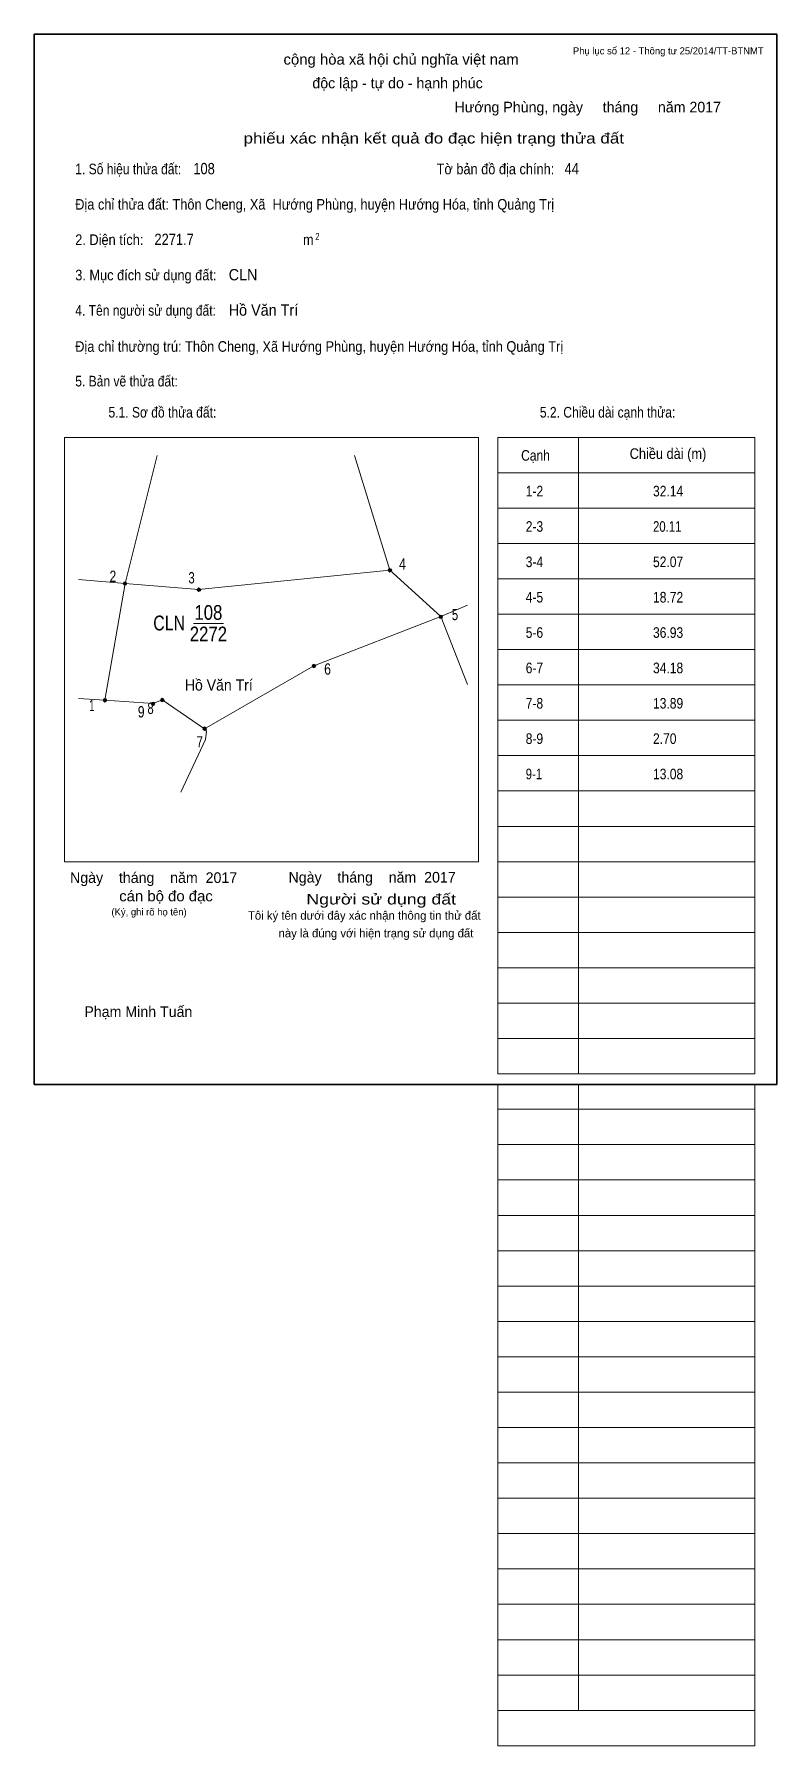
# Model space of a CAD drawing. Header units: centimetres. Extents: x 0 to 21, y -18.7 to 29.7.
import ezdxf
from ezdxf.enums import TextEntityAlignment as Align

# ---------------------------------------------------------------- set-up
doc = ezdxf.new("R2010")
doc.units = ezdxf.units.CM
doc.header["$LTSCALE"] = 0.12
for name, color, linetype in [('2', 7, 'Continuous'), ('3', 7, 'Continuous'), ('30', 7, 'Continuous'), ('34', 7, 'Continuous'), ('4', 7, 'Continuous'), ('5', 7, 'Continuous')]:
    doc.layers.add(name, color=color, linetype=linetype)
for name, color, linetype, lineweight in [('32', 7, 'Continuous', 13), ('6', 7, 'Continuous', 13), ('63', 7, 'Continuous', 13), ('7', 7, 'Continuous', 13)]:
    doc.layers.add(name, color=color, linetype=linetype, lineweight=lineweight)

msp = doc.modelspace()

# ---------------------------------------------------------------- hatches: boundary and pattern name
at = {"layer": '32'}
for points in [[(10.1095, 14.5408, 1), (10.0095, 14.5408, 1)], [(2.6188, 14.1685, 1), (2.5188, 14.1685, 1)], [(4.7084, 13.9923, 1), (4.6084, 13.9923, 1)], [(11.5505, 13.2249, 1), (11.4505, 13.2249, 1)], [(7.9595, 11.836, 1), (7.8595, 11.836, 1)], [(2.0505, 10.8663, 1), (1.9505, 10.8663, 1)], [(3.4102, 10.7652, 1), (3.3102, 10.7652, 1)], [(3.6709, 10.8725, 1), (3.5709, 10.8725, 1)], [(4.87, 10.0603, 1), (4.77, 10.0603, 1)]]:
    msp.add_hatch(color=256, dxfattribs=at).paths.add_polyline_path(points)

# ---------------------------------------------------------------- linework, layer by layer
for centre in [(10.0595, 14.5408), (2.5688, 14.1685), (4.6584, 13.9923), (11.5005, 13.2249), (7.9095, 11.836), (2.0005, 10.8663), (3.3602, 10.7652), (3.6209, 10.8725), (4.82, 10.0603)]:
    msp.add_circle(centre, 0.05, dxfattribs=at)
at = {"layer": '6'}
for p, q in [((1.25, 14.28), (2.57, 14.17)), ((2.57, 14.17), (2, 10.87)), ((11.5, 13.23), (12.25, 11.31)), ((4.82, 10.06), (7.91, 11.84)), ((1.25, 10.92), (2, 10.87)), ((3.36, 10.77), (2, 10.87))]:
    msp.add_line(p, q, dxfattribs=at)
for points in [[(2.57, 14.17), (4.65, 14), (10.06, 14.54)], [(10.06, 14.54), (11.5, 13.23), (7.91, 11.84)], [(4.82, 10.06), (3.62, 10.88), (3.36, 10.77)], [(4.82, 10.06), (4.87, 9.99), (4.84, 9.76), (4.15, 8.27)]]:
    msp.add_lwpolyline(points, dxfattribs=at)
at = {"layer": '63'}
for p, q in [((0.86, 18.3), (12.56, 18.3)), ((0.86, 6.3), (0.86, 18.3)), ((12.56, 6.3), (12.56, 18.3)), ((13.11, 18.3), (20.38, 18.3)), ((13.11, 0.3), (13.11, 18.3)), ((15.39, 0.3), (15.39, 18.3)), ((20.38, 0.3), (20.38, 18.3)), ((13.11, 17.3), (20.38, 17.3)), ((13.11, 16.3), (20.38, 16.3)), ((13.11, 15.3), (20.38, 15.3)), ((13.11, 14.3), (20.38, 14.3)), ((13.11, 13.3), (20.38, 13.3)), ((13.11, 12.3), (20.38, 12.3)), ((13.11, 11.3), (20.38, 11.3)), ((13.11, 10.3), (20.38, 10.3)), ((13.11, 9.3), (20.38, 9.3)), ((13.11, 8.3), (20.38, 8.3)), ((13.11, 7.3), (20.38, 7.3)), ((0.86, 6.3), (12.56, 6.3)), ((13.11, 6.3), (20.38, 6.3)), ((13.11, 5.3), (20.38, 5.3)), ((13.11, 4.3), (20.38, 4.3)), ((13.11, 3.3), (20.38, 3.3)), ((13.11, 2.3), (20.38, 2.3)), ((13.11, 1.3), (20.38, 1.3)), ((13.11, 0.3), (20.38, 0.3)), ((13.11, -18.7), (13.11, 0)), ((15.39, -17.7), (15.39, 0)), ((20.38, -18.7), (20.38, 0)), ((13.11, -0.7), (20.38, -0.7)), ((13.11, -0.7), (20.38, -0.7)), ((13.11, -1.7), (20.38, -1.7)), ((13.11, -2.7), (20.38, -2.7)), ((13.11, -3.7), (20.38, -3.7)), ((13.11, -4.7), (20.38, -4.7)), ((13.11, -5.7), (20.38, -5.7)), ((13.11, -6.7), (20.38, -6.7)), ((13.11, -7.7), (20.38, -7.7)), ((13.11, -8.7), (20.38, -8.7)), ((13.11, -9.7), (20.38, -9.7)), ((13.11, -10.7), (20.38, -10.7)), ((13.11, -11.7), (20.38, -11.7)), ((13.11, -12.7), (20.38, -12.7)), ((13.11, -13.7), (20.38, -13.7)), ((13.11, -14.7), (20.38, -14.7)), ((13.11, -15.7), (20.38, -15.7)), ((13.11, -16.7), (20.38, -16.7)), ((13.11, -17.7), (20.38, -17.7)), ((13.11, -18.7), (20.38, -18.7))]:
    msp.add_line(p, q, dxfattribs=at)
at = {"layer": '63', "lineweight": 35}
msp.add_lwpolyline([(0, 0), (0, 29.7), (21, 29.7), (21, 0)], close=True, dxfattribs=at)
at = {"layer": '7'}
for p, q in [((3.48, 17.79), (2.57, 14.17)), ((9.06, 17.79), (10.06, 14.54)), ((12.25, 13.55), (11.5, 13.23)), ((4.5, 13.04), (5.35, 13.04))]:
    msp.add_line(p, q, dxfattribs=at)

# ---------------------------------------------------------------- texts
at = {"layer": '2', "width": 0.95}
msp.add_text('Hồ Văn Trí', height=0.3128, dxfattribs=at).set_placement((5.22, 11.14), align=Align.CENTER)
at = {"layer": '3', "width": 0.8}
msp.add_text('CLN ', height=0.42, dxfattribs=at).set_placement((4.39, 12.84), align=Align.RIGHT)
at = {"layer": '30'}
for s, width, p in [('1-2', 0.85, (13.9, 16.63)), ('32.14', 0.85, (17.5, 16.63)), ('2-3', 0.85, (13.9, 15.63)), ('20.11', 0.8, (17.5, 15.63)), ('3-4', 0.85, (13.9, 14.63)), ('52.07', 0.85, (17.5, 14.63)), ('4-5', 0.85, (13.9, 13.63)), ('18.72', 0.85, (17.5, 13.63)), ('5-6', 0.85, (13.9, 12.63)), ('36.93', 0.85, (17.5, 12.63)), ('6-7', 0.85, (13.9, 11.63)), ('34.18', 0.85, (17.5, 11.63)), ('7-8', 0.85, (13.9, 10.63)), ('13.89', 0.85, (17.5, 10.63)), ('8-9', 0.85, (13.9, 9.63)), ('2.70', 0.85, (17.5, 9.63)), ('9-1', 0.8, (13.9, 8.63)), ('13.08', 0.85, (17.5, 8.63))]:
    msp.add_text(s, height=0.3, dxfattribs=dict(at, width=width)).set_placement(p)
at = {"layer": '32'}
for s, width, p in [('2', 0.8, (2.225, 14.21)), ('4', 0.8, (10.415, 14.56)), ('3', 0.75, (4.45, 14.17)), ('5', 0.75, (11.9, 13.13)), ('6', 0.8, (8.295, 11.59)), ('1', 0.65, (1.63, 10.56)), ('9', 0.8, (3.025, 10.38)), ('8', 0.75, (3.29, 10.48)), ('7', 0.75, (4.68, 9.53))]:
    msp.add_text(s, height=0.32, dxfattribs=dict(at, width=width)).set_placement(p, align=Align.CENTER)
at = {"layer": '34'}
for s, width, p in [('108', 0.85, (4.5, 25.74)), ('44', 0.85, (15, 25.74)), ('2271.7', 0.85, (3.4, 23.74)), ('CLN', 0.95, (5.5, 22.74)), ('Hồ Văn Trí', 0.95, (5.5, 21.74))]:
    msp.add_text(s, height=0.32, dxfattribs=dict(at, width=width)).set_placement(p)
at = {"layer": '4', "width": 0.85}
msp.add_text('108', height=0.4171, dxfattribs=at).set_placement((4.925, 13.14), align=Align.CENTER)
at = {"layer": '5', "width": 0.85}
msp.add_text('2272', height=0.4171, dxfattribs=at).set_placement((4.925, 12.53), align=Align.CENTER)
at = {"layer": '63', "width": 1.05}
msp.add_text('cộng hòa xã hội chủ nghĩa việt nam', height=0.3, dxfattribs=at).set_placement((10.375, 28.84), align=Align.CENTER)
at = {"layer": '63'}
for s, height, p in [('Phụ lục số 12 - Thông tư 25/2014/TT-BTNMT', 0.2, (20.63, 29.13)), ('Ngày    tháng    năm  2017', 0.3, (5.74, 5.7)), ('Ngày    tháng    năm  2017', 0.3, (11.92, 5.71)), ('(Ký, ghi rõ họ tên)', 0.2, (4.31, 4.78))]:
    msp.add_text(s, height=height, dxfattribs=at).set_placement(p, align=Align.RIGHT)
for s, height, p in [('độc lập - tự do - hạnh phúc', 0.3, (10.275, 28.17)), ('Hướng Phùng, ngày     tháng     năm 2017', 0.3, (15.655, 27.49)), ('Tôi ký tên dưới đây xác nhận thông tin thử đất', 0.24, (9.335, 4.66)), ('này là đúng với hiện trạng sử dụng đất', 0.24, (9.665, 4.16)), ('Phạm Minh Tuấn', 0.3, (2.945, 1.91))]:
    msp.add_text(s, height=height, dxfattribs=at).set_placement(p, align=Align.CENTER)
for s, width, p in [('phiếu xác nhận kết quả đo đạc hiện trạng thửa đất', 1.2, (16.68, 26.61)), ('cán bộ đo đạc', 1.05, (5.05, 5.18)), ('Người sử dụng đất', 1.25, (11.93, 5.09))]:
    msp.add_text(s, height=0.3, dxfattribs=dict(at, width=width)).set_placement(p, align=Align.RIGHT)
for s, height, width, p in [('1. Số hiệu thửa đất:', 0.3, 0.85, (1.16, 25.74)), ('Tờ bản đồ địa chính:', 0.3, 0.9, (11.38, 25.74)), ('Địa chỉ thửa đất: Thôn Cheng, Xã  Hướng Phùng, huyện Hướng Hóa, tỉnh Quảng Trị', 0.3, 0.9, (1.16, 24.74)), ('2. Diện tích:', 0.3, 0.9, (1.16, 23.74)), ('m', 0.3, 0.9, (7.6, 23.74)), ('2', 0.2, 0.8, (7.95, 23.88)), ('3. Mục đích sử dụng đất:', 0.3, 0.9, (1.16, 22.74)), ('4. Tên người sử dụng đất:', 0.3, 0.85, (1.16, 21.74)), ('Địa chỉ thường trú: Thôn Cheng, Xã Hướng Phùng, huyện Hướng Hóa, tỉnh Quảng Trị', 0.3, 0.9, (1.16, 20.72)), ('5. Bản vẽ thửa đất:', 0.3, 0.85, (1.16, 19.74)), ('5.1. Sơ đồ thửa đất:', 0.3, 0.85, (2.1, 18.86)), ('5.2. Chiều dài cạnh thửa:', 0.3, 0.85, (14.3, 18.86)), ('Cạnh', 0.3, 0.85, (13.77, 17.64)), ('Chiều dài (m)', 0.3, 0.9, (16.84, 17.69))]:
    msp.add_text(s, height=height, dxfattribs=dict(at, width=width)).set_placement(p)

doc.saveas('drawing.dxf')
